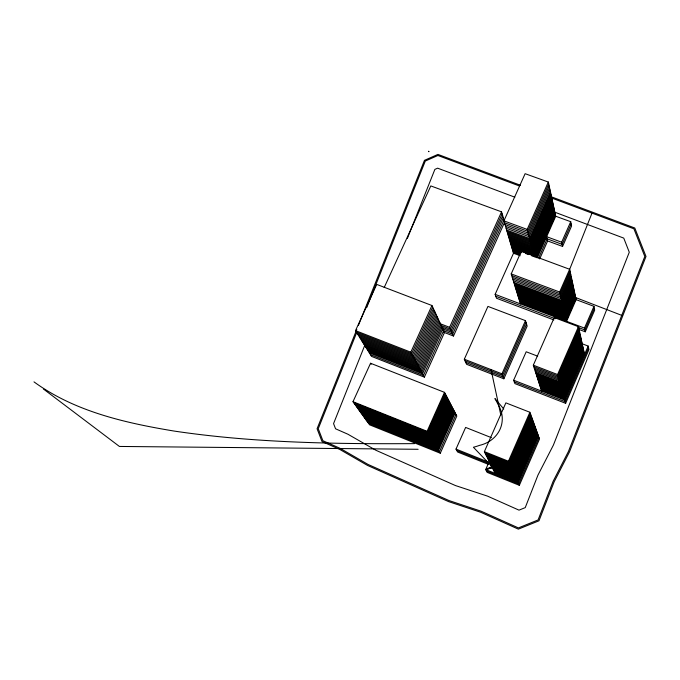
<?xml version="1.0" encoding="UTF-8"?>
<svg xmlns="http://www.w3.org/2000/svg" width="680" height="680" viewBox="0 0 680 680"><rect width="100%" height="100%" fill="white"/><g stroke="black" fill="none" stroke-linecap="round" stroke-linejoin="round"><path stroke-width="1.02" d="M428.885 151.453L428.859 151.733M428.638 151.206L428.749 151.53M364.981 344.786L333.557 423.623L335.572 428.8L347.922 434.231L375.819 450.228L455.438 485.554L487.466 496.102L519.001 510.144L525.24 507.62L537.965 475.099L553.384 445.128L629.281 252.229L623.755 238.111L554.455 212.066M407.397 238.365L434.885 169.38L437.631 168.172L514.854 197.191M569.67 269.322L592.195 212.644M356.804 329.443L317.075 428.749L322.014 441.541L339.567 449.31L367.447 465.392L448.647 501.636L480.692 512.261L518.356 529.142L538.976 520.803L554.14 481.839L569.534 451.8L646 256.462L634.788 228.004L551.276 196.775M358.377 325.507L424.473 160.327L437.937 154.403L520.455 185.257M356.822 332.274L318.249 428.706L322.889 440.716L340.102 448.341L367.99 464.414L449.089 500.59L481.125 511.215L518.398 527.909L538.092 519.953L553.095 481.397L568.488 451.367L644.802 256.488L633.913 228.811L551.336 197.922M366.656 307.666L425.298 161.049L437.912 155.499L519.494 186.014M536.231 429.87L515.627 477.096L492.439 467.798M579.496 331.475L558.798 378.921L534.752 369.639M536.545 430.754L515.984 477.887L492.847 468.605M536.86 431.63L516.35 478.677L493.246 469.412M579.836 333.038L559.198 380.358L535.219 371.11M537.183 432.505L516.707 479.468L493.646 470.212M580.176 334.602L559.606 381.795L535.687 372.563M537.498 433.373L517.055 480.25L494.046 471.019M580.414 335.682L559.878 382.789L536.019 373.575M537.803 434.248L517.412 481.032L494.445 471.81M580.652 336.762L560.159 383.784L536.341 374.578M578.348 329.197L585.259 331.806L584.477 328.083L593.963 306.332L575.212 299.319M538.118 435.106L517.769 481.814L494.836 472.608M580.881 337.841L560.439 384.769L536.664 375.581M538.433 435.973L518.117 482.587L485.69 469.565L488.495 463.182M594.32 308.269L584.868 329.953L577.94 327.335M581.119 338.912L560.711 385.755L536.979 376.584M581.349 339.975L560.983 386.733L537.302 377.578M538.976 437.495L518.738 483.956L486.421 470.976L487.619 468.248M585.259 331.806L594.668 310.19L593.963 306.332M581.587 341.037L561.255 387.71L537.616 378.565M493.255 465.825L485.69 469.565L487.144 472.37L519.35 485.316L539.52 439L529.881 412.267L505.869 402.866L484.381 451.631L495.236 473.399M581.817 342.091L561.527 388.679L537.939 379.55M582.046 343.145L561.799 389.649L538.254 380.536M582.275 344.199L562.071 390.609L538.568 381.514M582.505 345.245L562.343 391.57L538.883 382.491M582.735 346.281L562.606 392.53L539.197 383.46M582.964 347.319L562.879 393.482L539.504 384.429M583.185 348.355L563.142 394.434L539.818 385.39M583.414 349.384L563.406 395.377L540.124 386.35M583.635 350.412L563.669 396.321L540.43 387.311M583.856 351.433L563.933 397.256L540.736 388.263M584.086 352.452L564.196 398.191L541.042 389.215M584.307 353.464L564.46 399.126L541.348 390.159M581.425 343.502L588.183 346.069L564.715 400.052L513.646 380.23L526.192 351.773L537.676 356.175M588.557 347.879L565.173 401.693L514.275 381.922M513.646 380.23L514.896 383.605L565.633 403.317L588.931 349.673L588.183 346.069M575.399 296.327L565.845 318.129L519.486 300.637M575.637 297.44L566.1 319.2L519.835 301.741M575.866 298.546L566.355 320.272L520.166 302.838M519.35 485.316L508.444 461.236L529.881 412.267M530.366 413.635L509.006 462.468L485.01 452.88M530.859 414.995L509.558 463.692L485.631 454.129M531.343 416.339L510.111 464.908L486.251 455.37L487.101 453.433M531.828 417.681L510.654 466.114L486.863 456.603M532.312 419.016L511.198 467.313L487.475 457.827M532.644 419.934L511.572 468.146L487.892 458.668M532.976 420.861L511.955 468.979L488.317 459.519M533.307 421.778L512.329 469.804L488.733 460.36M533.638 422.688L512.694 470.628L489.149 461.202M533.97 423.598L513.068 471.444L489.566 462.035M534.293 424.507L513.442 472.26L489.983 462.867M534.616 425.408L513.808 473.076L490.399 463.7M534.939 426.309L514.173 473.883L490.807 464.525M565.633 403.317L557.566 374.536L578.45 326.706L554.251 317.569L533.324 365.194L541.654 391.102M535.27 427.201L514.539 474.691L491.223 465.35M578.799 328.304L557.983 376.006L533.8 366.69M535.585 428.094L514.904 475.498L491.631 466.165M535.908 428.986L515.27 476.298L492.031 466.981M579.148 329.894L558.39 377.468L534.276 368.169M569.644 269.288L576.104 299.65L566.61 321.334L559.64 292.026L569.644 269.288L521.262 251.353L511.207 273.904L520.506 303.926M570.019 271.031L560.039 293.709L511.742 275.629M570.384 272.765L560.439 295.383L512.278 277.346M570.758 274.499L560.838 297.058L512.805 279.055M571.123 276.216L561.229 298.716L513.332 280.755M571.481 277.925L561.62 300.365L513.851 282.447M571.736 279.106L561.892 301.503L514.216 283.611M571.982 280.287L562.164 302.642L514.573 284.775M572.237 281.46L562.437 303.773L514.938 285.94M572.483 282.625L562.7 304.903L515.295 287.096M572.73 283.798L562.972 306.034L515.652 288.252M572.976 284.954L563.236 307.148L516.01 289.399M573.223 286.11L563.499 308.269L516.358 290.538M573.469 287.266L563.762 309.383L516.715 291.677M573.716 288.413L564.026 310.488L517.063 292.817M573.954 289.552L564.289 311.593L517.412 293.947M574.2 290.692L564.553 312.69L517.76 295.069M574.438 291.83L564.808 313.786L518.109 296.191M574.685 292.961L565.071 314.874L518.457 297.313M574.923 294.083L565.327 315.962L518.806 298.426M575.161 295.205L565.59 317.05L519.146 299.531M526.005 322.371L502.554 375.394L465.035 360.833M561.654 242.216L546.644 236.7L547.655 240.958L562.564 246.44L561.654 242.216L570.724 221.705L555.101 216.019M526.583 324.241L503.217 377.094L465.825 362.576M571.149 223.89L562.113 244.332L547.145 238.833L538.586 258.137M503.871 378.794L527.162 326.102L525.47 320.654L487.934 306.408L464.321 359.236L466.599 364.31L503.871 378.794L501.95 373.83L525.47 320.654M562.564 246.44L571.574 226.057L570.724 221.705M535.891 257.185L555.186 213.749M536.622 257.397L555.458 214.999M537.183 257.992L555.721 216.24L548.318 182.044L525.121 173.689L503.923 220.864L513.51 253.232L520.251 255.739M539.673 258.935L547.655 240.958M488.401 464.355L457.648 452.03L456.008 449.098L465.63 427.423L491.41 437.665M450.933 404.71L433.967 442.731L361.649 413.746M549.168 185.963L528.148 233.078L505.027 224.57M451.41 405.637L434.477 443.589L362.296 414.655M451.885 406.563L434.996 444.44L362.942 415.548M549.585 187.901L528.623 234.898L505.571 226.415M452.37 407.481L435.506 445.289L363.587 416.449M550.001 189.839L529.108 236.708L506.115 228.242M452.837 408.391L436.016 446.131L364.225 417.341M453.313 409.3L436.517 446.973L364.863 418.225M550.417 191.76L529.584 238.51L506.651 230.061M453.781 410.21L437.027 447.814L365.5 419.109M550.707 193.094L529.915 239.759L507.025 231.327M454.257 411.111L437.529 448.647L366.137 419.993M550.995 194.42L530.238 241L507.399 232.577M454.725 412.012L438.031 449.48L366.767 420.869M551.284 195.746L530.57 242.242L507.764 233.835M455.183 412.913L438.532 450.313L367.396 421.745M551.565 197.064L530.893 243.482L508.138 235.076M551.854 198.373L531.225 244.706L508.504 236.325M456.008 414.494L439.408 451.775L368.509 423.291M552.135 199.682L531.548 245.939L508.869 237.558M552.415 200.982L531.87 247.154L509.235 238.791M440.283 453.228L456.824 416.067L444.516 392.36L370.549 363.256L352.997 401.701L369.605 424.83L440.283 453.228L427.091 431.307L352.997 401.701M552.704 202.283L532.193 248.37L509.6 240.023M552.985 203.575L532.508 249.585L509.958 241.247M553.256 204.867L532.831 250.792L510.323 242.463M553.537 206.15L533.145 251.991L510.68 243.678M553.817 207.425L533.468 253.19L511.037 244.894M554.09 208.701L533.783 254.388L511.394 246.092M554.361 209.967L534.097 255.578L511.751 247.299M531.496 255.68L534.412 256.76L554.642 211.233M535.152 256.972L554.914 212.492M427.091 431.307L444.516 392.36M445.017 393.329L427.626 432.208L353.676 402.645M445.527 394.298L428.171 433.1L354.356 403.597M446.029 395.267L428.706 433.993L355.036 404.532M446.522 396.227L429.241 434.885L355.708 405.475M447.023 397.188L429.777 435.769L356.379 406.411M447.517 398.14L430.304 436.654L357.043 407.337M448.01 399.092L430.831 437.529L357.714 408.263M553.86 319.931L496.493 298.248L495.142 294.355L513.74 252.722M448.502 400.036L431.358 438.404L358.377 409.19M448.995 400.979L431.885 439.28L359.031 410.108M449.48 401.914L432.412 440.147L359.695 411.026M534.412 256.76L527.17 229.398L548.318 182.044M449.964 402.857L432.93 441.014L360.349 411.935M450.449 403.784L433.449 441.873L361.003 412.845M548.743 184.008L527.663 231.243L504.475 222.717M501.542 211.837L504.611 222.224L453.5 336.03L449.582 327.318L501.542 211.837L430.805 185.929L384.2 287.529M502.137 213.86L450.347 329.018L440.495 325.227M502.733 215.874L451.103 330.701L441.286 326.918M503.327 217.872L451.851 332.375L442.068 328.61M503.973 220.056L452.676 334.203L442.782 330.395M434.92 311.933L414.035 358.113L359.303 336.745M435.65 313.523L414.825 359.575L360.247 338.257M436.381 315.095L415.616 361.029L361.173 339.753M437.104 316.659L416.406 362.474L362.108 341.25M437.827 318.214L417.188 363.911L363.026 342.737M438.54 319.762L417.962 365.339L363.945 344.216M439.254 321.3L418.736 366.767L364.863 345.678M439.96 322.83L419.5 368.177L365.772 347.14M440.665 324.351L420.265 369.589L366.673 348.594M441.371 325.873L421.03 370.982L367.574 350.038M442.068 327.377L421.787 372.376L368.466 351.483M442.765 328.874L422.535 373.762L369.359 352.911M443.615 330.718L423.462 375.462L370.447 354.671M424.379 377.153L444.465 332.546L431.945 305.515L376.737 284.41L355.495 330.625L371.535 356.413L424.379 377.153L410.813 352.18L355.495 330.625M410.813 352.18L431.945 305.515M432.692 307.139L411.621 353.676L356.456 332.163M433.44 308.745L412.428 355.164L357.408 333.701M434.18 310.344L413.236 356.643L358.36 335.223M414.469 443.632C334.228 444.065 253.614 442.91 174.106 431.06C125.239 422.951 74.732 411.587 34 381.879M418.132 449.293L119.408 446.445L43.41 388.994M503.923 220.864L527.17 229.398M512.108 248.489L521.807 252.084M525.683 253.521L528.59 254.6M512.457 249.688L521.169 252.917M512.813 250.869L520.54 253.742M513.162 252.059L519.911 254.558M511.207 273.904L559.64 292.026M495.142 294.355L584.477 328.083M495.822 296.301L555.186 318.733M439.705 323.519L449.582 327.318M575.39 297.457L622.268 315.571M533.324 365.194L557.566 374.536M443.632 332.223L453.5 336.03M464.321 359.236L501.95 373.83M484.381 451.631L508.444 461.236M456.008 449.098L488.903 462.272M456.833 450.568L488.648 463.318M491.742 466.387L473.416 447.253A67.498 64.396 -26.2 0 0 479.485 445.383C498.78 440.946 508.631 421.251 497.777 403.937A67.822 65.059 -30.3 0 0 494.929 398.582L503.778 408.995M370.549 363.256L371.186 364.276M578.45 326.706L584.528 354.475M491.104 369.835L500.846 415.174M492.235 467.695L485.69 469.565L492.235 467.695"/></g></svg>
